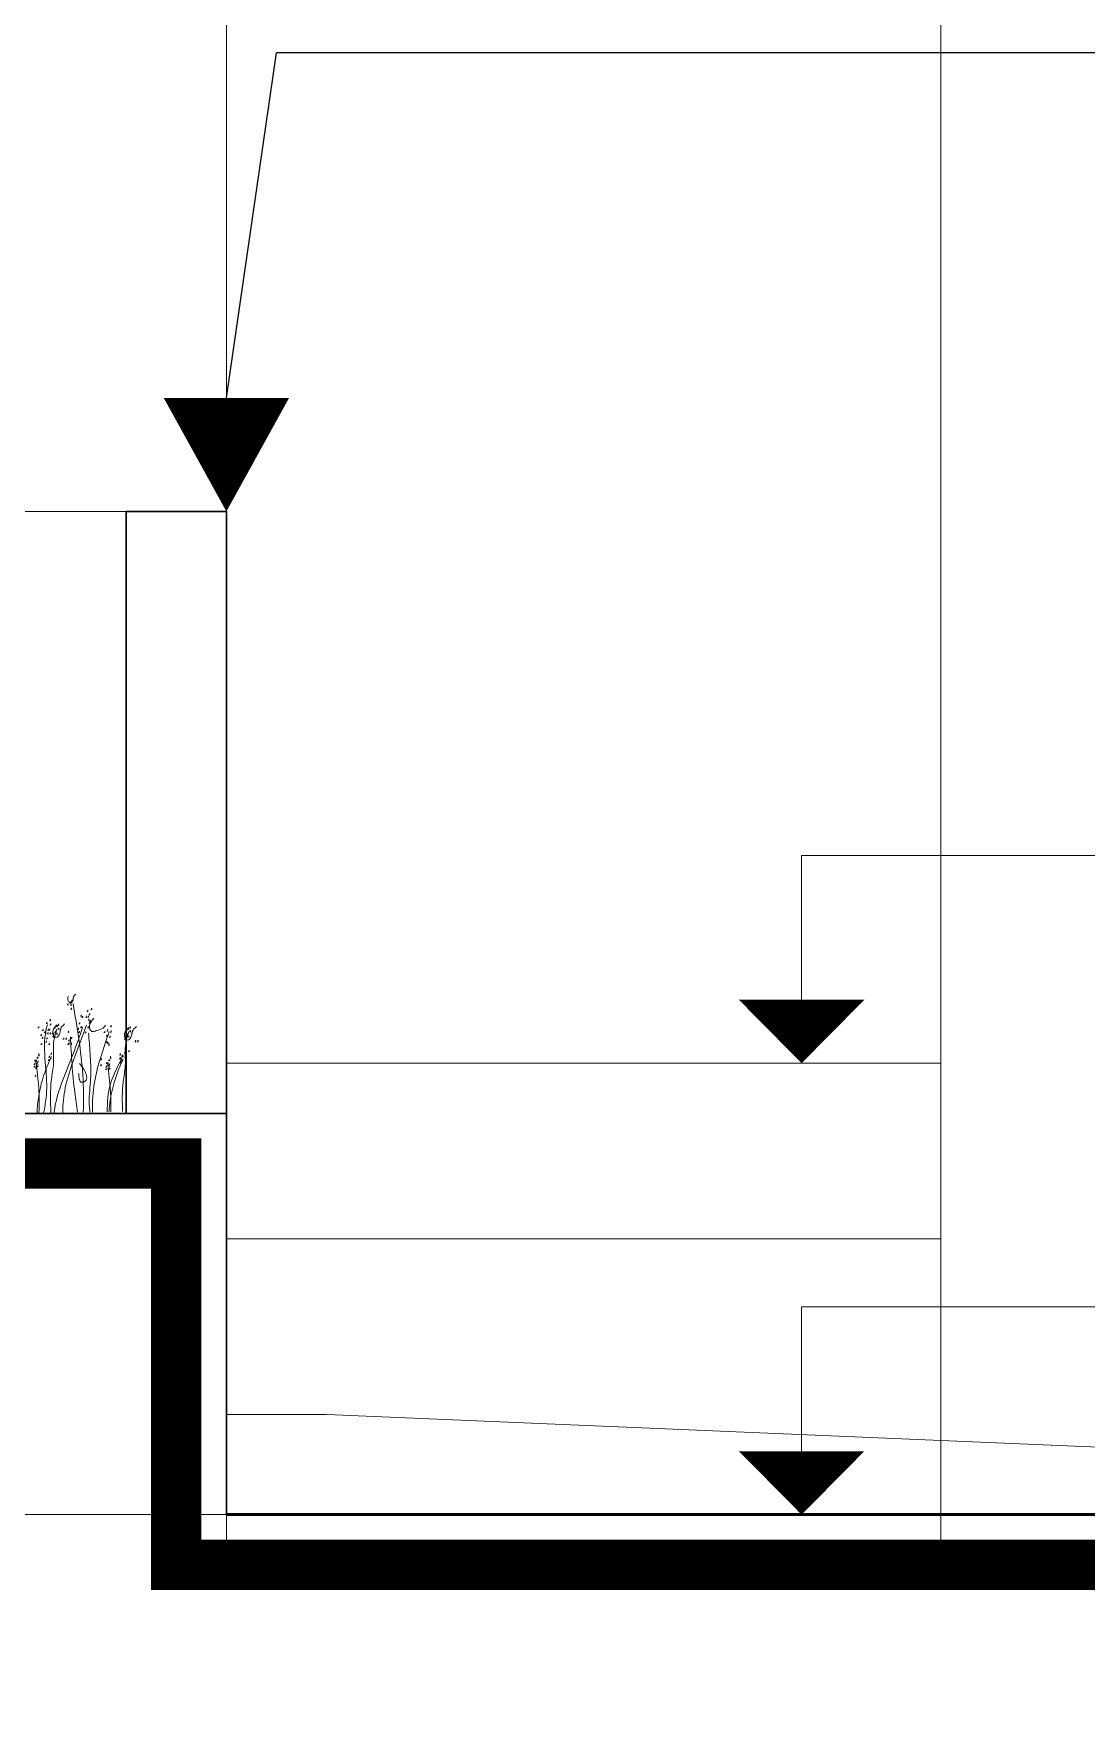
# Model space of a CAD drawing. Header units: metres. Extents: x 0 to 4415, y 1197 to 2590.
# Drawn here: x 1929.253 to 1931.352, y 1201.792 to 1205.141 of the extents above; entities that cross this region are included whole.
import ezdxf

# ---------------------------------------------------------------- set-up
doc = ezdxf.new("R2010")
doc.units = ezdxf.units.M
doc.linetypes.add('CACHE2', pattern=[4.7625, 3.175, -1.5875])
for name, color, linetype, lineweight in [('00-MUR', 7, 'Continuous', 30), ('00-Niveau', 2, 'Continuous', 9), ('caché', 20, 'CACHE2', 13), ('mur', 7, 'Continuous', 50), ('vue', 7, 'Continuous', 5)]:
    doc.layers.add(name, color=color, linetype=linetype, lineweight=lineweight)
doc.layers.add('A_VEGETATION', color=7, linetype='Continuous', lineweight=9, true_color=0x009900)

# ---------------------------------------------------------------- blocks, each defined once
blk = doc.blocks.new('Arbustes 1_coupes')
at = {"flags": 128}
for points in [[(23.952, 5.42), (23.959, 5.359), (23.908, 5.368), (23.952, 5.377), (23.959, 5.438)], [(24.102, 5.509), (24.109, 5.448), (24.058, 5.456), (24.102, 5.465), (24.109, 5.526)], [(24.112, 5.403), (24.119, 5.342), (24.067, 5.351), (24.112, 5.359), (24.119, 5.42)], [(24.128, 5.2), (24.135, 5.139), (24.084, 5.148), (24.128, 5.156), (24.135, 5.217)], [(24.156, 5.606), (24.163, 5.545), (24.112, 5.553), (24.156, 5.562), (24.163, 5.623)], [(25.16, 5.182), (25.167, 5.122), (25.115, 5.13), (25.16, 5.139), (25.167, 5.2)], [(22.473, 4.262), (22.48, 4.201), (22.429, 4.21), (22.473, 4.219), (22.48, 4.28)], [(22.886, 4.48), (22.893, 4.419), (22.841, 4.427), (22.886, 4.436), (22.893, 4.497)], [(23.055, 4.625), (23.062, 4.564), (23.01, 4.572), (23.055, 4.581), (23.062, 4.642)], [(23.078, 4.407), (23.085, 4.346), (23.033, 4.355), (23.078, 4.364), (23.085, 4.425)], [(23.399, 4.32), (23.406, 4.259), (23.355, 4.268), (23.399, 4.277), (23.406, 4.338)], [(23.476, 4.391), (23.484, 4.33), (23.432, 4.339), (23.476, 4.348), (23.484, 4.409)], [(24.543, 4.461), (24.55, 4.4), (24.498, 4.409), (24.543, 4.417), (24.55, 4.478)], [(24.632, 4.848), (24.639, 4.787), (24.588, 4.796), (24.632, 4.804), (24.639, 4.865)], [(24.632, 4.268), (24.639, 4.207), (24.588, 4.216), (24.632, 4.225), (24.639, 4.285)], [(24.702, 4.778), (24.709, 4.717), (24.658, 4.726), (24.702, 4.735), (24.709, 4.796)], [(24.895, 4.796), (24.902, 4.735), (24.85, 4.743), (24.895, 4.752), (24.902, 4.813)], [(24.965, 5.094), (24.972, 5.033), (24.92, 5.042), (24.965, 5.051), (24.972, 5.111)], [(25, 4.796), (25.007, 4.735), (24.956, 4.743), (25, 4.752), (25.007, 4.813)], [(25.019, 4.638), (25.026, 4.577), (24.974, 4.585), (25.019, 4.594), (25.026, 4.655)], [(25.054, 4.919), (25.061, 4.858), (25.009, 4.867), (25.054, 4.875), (25.061, 4.936)], [(25.054, 4.497), (25.061, 4.436), (25.009, 4.445), (25.054, 4.454), (25.061, 4.514)], [(25.089, 4.584), (25.096, 4.523), (25.045, 4.532), (25.089, 4.541), (25.096, 4.601)], [(26.146, 4.32), (26.153, 4.259), (26.102, 4.268), (26.146, 4.277), (26.153, 4.338)], [(22.595, 3.877), (22.602, 3.816), (22.551, 3.825), (22.595, 3.833), (22.602, 3.894)], [(22.619, 3.417), (22.626, 3.357), (22.574, 3.365), (22.619, 3.374), (22.626, 3.435)], [(22.668, 3.732), (22.675, 3.671), (22.623, 3.68), (22.668, 3.688), (22.675, 3.749)], [(22.691, 4.117), (22.698, 4.057), (22.647, 4.065), (22.691, 4.074), (22.698, 4.135)], [(22.787, 4.022), (22.794, 3.961), (22.743, 3.97), (22.787, 3.978), (22.794, 4.039)], [(22.86, 3.538), (22.867, 3.477), (22.815, 3.486), (22.86, 3.494), (22.867, 3.555)], [(22.886, 3.707), (22.893, 3.646), (22.841, 3.655), (22.886, 3.664), (22.893, 3.725)], [(22.933, 3.949), (22.94, 3.888), (22.888, 3.897), (22.933, 3.906), (22.94, 3.967)], [(22.958, 4.142), (22.965, 4.081), (22.914, 4.09), (22.958, 4.099), (22.965, 4.159)], [(23.005, 3.417), (23.012, 3.357), (22.961, 3.365), (23.005, 3.374), (23.012, 3.435)], [(23.031, 4.142), (23.038, 4.081), (22.987, 4.09), (23.031, 4.099), (23.038, 4.159)], [(23.055, 3.949), (23.062, 3.888), (23.01, 3.897), (23.055, 3.906), (23.062, 3.967)], [(23.174, 3.949), (23.181, 3.888), (23.13, 3.897), (23.174, 3.906), (23.181, 3.967)], [(23.214, 3.819), (23.221, 3.758), (23.169, 3.767), (23.214, 3.775), (23.221, 3.836)], [(23.223, 3.925), (23.23, 3.864), (23.179, 3.872), (23.223, 3.881), (23.23, 3.942)], [(23.258, 3.775), (23.266, 3.715), (23.214, 3.723), (23.258, 3.732), (23.266, 3.793)], [(23.294, 4.251), (23.301, 4.19), (23.249, 4.199), (23.294, 4.207), (23.301, 4.268)], [(23.319, 4.03), (23.326, 3.97), (23.275, 3.978), (23.319, 3.987), (23.326, 4.048)], [(23.399, 3.933), (23.406, 3.872), (23.355, 3.881), (23.399, 3.89), (23.406, 3.951)], [(23.476, 4.197), (23.484, 4.136), (23.432, 4.145), (23.476, 4.154), (23.484, 4.214)], [(23.584, 4.18), (23.591, 4.119), (23.54, 4.128), (23.584, 4.136), (23.591, 4.197)], [(23.741, 3.687), (23.748, 3.626), (23.697, 3.635), (23.741, 3.644), (23.748, 3.704)], [(23.866, 3.687), (23.873, 3.626), (23.821, 3.635), (23.866, 3.644), (23.873, 3.704)], [(23.971, 3.415), (23.978, 3.354), (23.927, 3.362), (23.971, 3.371), (23.978, 3.432)], [(23.987, 4.03), (23.995, 3.97), (23.943, 3.978), (23.987, 3.987), (23.995, 4.048)], [(24.006, 3.59), (24.013, 3.529), (23.962, 3.538), (24.006, 3.546), (24.013, 3.607)], [(24.006, 3.441), (24.013, 3.38), (23.962, 3.388), (24.006, 3.397), (24.013, 3.458)], [(24.128, 3.423), (24.135, 3.362), (24.084, 3.371), (24.128, 3.38), (24.135, 3.441)], [(24.138, 3.722), (24.145, 3.661), (24.093, 3.67), (24.138, 3.678), (24.145, 3.739)], [(24.489, 4.18), (24.496, 4.119), (24.445, 4.128), (24.489, 4.136), (24.496, 4.197)], [(24.524, 4.022), (24.531, 3.961), (24.48, 3.97), (24.524, 3.978), (24.531, 4.039)], [(24.859, 4.004), (24.867, 3.943), (24.815, 3.952), (24.859, 3.961), (24.867, 4.022)], [(24.984, 4.251), (24.991, 4.19), (24.939, 4.199), (24.984, 4.207), (24.991, 4.268)], [(25.828, 4.022), (25.835, 3.961), (25.783, 3.97), (25.828, 3.978), (25.835, 4.039)], [(25.933, 3.828), (25.94, 3.767), (25.889, 3.775), (25.933, 3.784), (25.94, 3.845)], [(25.933, 3.512), (25.94, 3.451), (25.889, 3.459), (25.933, 3.468), (25.94, 3.529)], [(25.968, 4.091), (25.975, 4.03), (25.924, 4.039), (25.968, 4.048), (25.975, 4.109)], [(25.987, 3.458), (25.994, 3.397), (25.942, 3.406), (25.987, 3.415), (25.994, 3.475)], [(26.092, 3.775), (26.099, 3.715), (26.048, 3.723), (26.092, 3.732), (26.099, 3.793)], [(26.146, 4.039), (26.153, 3.978), (26.102, 3.987), (26.146, 3.996), (26.153, 4.057)], [(26.861, 3.677), (26.868, 3.616), (26.817, 3.625), (26.861, 3.633), (26.868, 3.694)], [(26.871, 3.783), (26.878, 3.722), (26.826, 3.73), (26.871, 3.739), (26.878, 3.8)], [(26.906, 3.633), (26.913, 3.572), (26.861, 3.581), (26.906, 3.59), (26.913, 3.651)], [(26.941, 4.109), (26.948, 4.048), (26.896, 4.057), (26.941, 4.065), (26.948, 4.126)], [(26.967, 3.888), (26.974, 3.828), (26.922, 3.836), (26.967, 3.845), (26.974, 3.906)], [(27.046, 4.178), (27.053, 4.117), (27.002, 4.126), (27.046, 4.135), (27.053, 4.196)], [(27.046, 3.791), (27.053, 3.73), (27.002, 3.739), (27.046, 3.748), (27.053, 3.809)], [(27.124, 4.249), (27.131, 4.188), (27.079, 4.197), (27.124, 4.206), (27.131, 4.267)], [(27.124, 4.055), (27.131, 3.994), (27.079, 4.003), (27.124, 4.012), (27.131, 4.072)], [(27.232, 4.038), (27.239, 3.977), (27.187, 3.985), (27.232, 3.994), (27.239, 4.055)], [(27.389, 3.545), (27.396, 3.484), (27.344, 3.493), (27.389, 3.501), (27.396, 3.562)], [(27.513, 3.545), (27.52, 3.484), (27.468, 3.493), (27.513, 3.501), (27.52, 3.562)], [(22.281, 2.578), (22.288, 2.518), (22.236, 2.526), (22.281, 2.535), (22.288, 2.596)], [(22.342, 2.561), (22.349, 2.5), (22.297, 2.509), (22.342, 2.518), (22.349, 2.578)], [(22.386, 2.675), (22.429, 2.667), (22.412, 2.736), (22.403, 2.702), (22.368, 2.667)], [(22.457, 2.816), (22.483, 2.781), (22.499, 2.79), (22.457, 2.799), (22.464, 2.896), (22.483, 2.842)], [(22.984, 2.604), (22.991, 2.544), (22.94, 2.552), (22.984, 2.561), (22.991, 2.622)], [(23.01, 2.762), (23.017, 2.702), (22.965, 2.71), (23.01, 2.719), (23.017, 2.78)], [(23.08, 2.71), (23.087, 2.649), (23.036, 2.658), (23.08, 2.667), (23.087, 2.728)], [(23.108, 2.922), (23.115, 2.861), (23.064, 2.87), (23.108, 2.878), (23.115, 2.939)], [(25.652, 2.631), (25.659, 2.57), (25.607, 2.578), (25.652, 2.587), (25.659, 2.648)], [(26.039, 3.37), (26.046, 3.309), (25.994, 3.317), (26.039, 3.326), (26.046, 3.387)], [(26.034, 2.533), (26.076, 2.525), (26.06, 2.594), (26.05, 2.56), (26.015, 2.525)], [(26.104, 2.674), (26.13, 2.639), (26.146, 2.648), (26.104, 2.657), (26.111, 2.754), (26.13, 2.7)], [(26.603, 2.675), (26.61, 2.615), (26.559, 2.623), (26.603, 2.632), (26.61, 2.693)], [(26.613, 2.877), (26.62, 2.816), (26.568, 2.825), (26.613, 2.833), (26.62, 2.894)], [(26.648, 2.693), (26.655, 2.632), (26.603, 2.641), (26.648, 2.649), (26.655, 2.71)], [(26.657, 2.62), (26.664, 2.56), (26.613, 2.568), (26.657, 2.577), (26.664, 2.638)], [(26.709, 2.816), (26.716, 2.755), (26.664, 2.764), (26.709, 2.773), (26.716, 2.833)], [(26.728, 2.568), (26.735, 2.507), (26.683, 2.516), (26.728, 2.525), (26.735, 2.586)], [(26.756, 2.78), (26.763, 2.719), (26.711, 2.728), (26.756, 2.736), (26.763, 2.797)], [(26.85, 2.957), (26.857, 2.896), (26.805, 2.904), (26.85, 2.913), (26.857, 2.974)], [(26.868, 2.728), (26.875, 2.667), (26.824, 2.675), (26.868, 2.684), (26.875, 2.745)], [(27.061, 3.054), (27.068, 2.993), (27.016, 3.002), (27.061, 3.01), (27.068, 3.071)], [(22.253, 2.403), (22.26, 2.342), (22.208, 2.351), (22.253, 2.36), (22.26, 2.42)], [(22.227, 2.254), (22.272, 2.218), (22.281, 2.262), (22.236, 2.244), (22.211, 2.209)], [(22.304, 1.799), (22.311, 1.738), (22.26, 1.747), (22.304, 1.755), (22.311, 1.816)], [(22.33, 2.21), (22.337, 2.149), (22.286, 2.158), (22.33, 2.167), (22.337, 2.228)], [(22.412, 2.349), (22.403, 2.412), (22.429, 2.535), (22.438, 2.5), (22.412, 2.455), (22.368, 2.438)], [(22.386, 2.235), (22.457, 2.28), (22.412, 2.297), (22.394, 2.244), (22.438, 2.244)], [(25.635, 2.332), (25.642, 2.271), (25.591, 2.28), (25.635, 2.289), (25.642, 2.349)], [(25.9, 2.261), (25.907, 2.2), (25.856, 2.209), (25.9, 2.218), (25.907, 2.278)], [(25.874, 2.112), (25.919, 2.076), (25.928, 2.12), (25.884, 2.102), (25.858, 2.067)], [(25.928, 2.436), (25.935, 2.376), (25.884, 2.384), (25.928, 2.393), (25.935, 2.454)], [(25.989, 2.419), (25.996, 2.358), (25.945, 2.367), (25.989, 2.376), (25.996, 2.436)], [(26.06, 2.207), (26.05, 2.27), (26.076, 2.393), (26.085, 2.358), (26.06, 2.313), (26.015, 2.296)], [(26.034, 2.093), (26.104, 2.138), (26.06, 2.155), (26.041, 2.102), (26.085, 2.102)], [(26.632, 2.462), (26.639, 2.402), (26.587, 2.41), (26.632, 2.419), (26.639, 2.48)]]:
    blk.add_lwpolyline(points, dxfattribs=at)
for points in [[(23.971, 5.823), (23.985, 5.551), (24.126, 5.491), (24.21, 5.585), (24.222, 5.739), (24.351, 5.917)], [(23.38, 4.355), (23.273, 4.225), (23.202, 3.846), (23.333, 3.716), (23.535, 3.941), (23.582, 4.165), (23.784, 4.403)], [(25.263, 4.687), (25.061, 4.367), (25.049, 4.19), (25.169, 4.023), (25.394, 4.059), (25.736, 4.19), (25.856, 4.332)], [(27.028, 4.213), (26.92, 4.083), (26.85, 3.704), (26.981, 3.574), (27.182, 3.799), (27.229, 4.023), (27.431, 4.261)], [(24.487, 1.883), (24.513, 1.665), (24.609, 1.448), (24.827, 1.496), (24.801, 2.003), (24.536, 2.39)]]:
    blk.add_spline(points, degree=3)
for points, knots in [([(24.722, -0.086), (24.742, 0.545), (24.732, 2.405), (24.419, 4.239), (24.213, 5.451)], [0.587601, 0.587601, 0.587601, 0.587601, 1.060659, 1.979923, 1.979923, 1.979923, 1.979923]), ([(22.707, -0.105), (22.756, 0.144), (22.892, 0.852), (22.849, 2.134), (22.688, 3.385), (22.857, 4.147), (22.905, 4.364)], [0.619473, 0.619473, 0.619473, 0.619473, 0.809449, 1.159779, 1.576588, 1.74244, 1.74244, 1.74244, 1.74244]), ([(23.677, -0.096), (23.688, 0.326), (23.763, 1.218), (24.268, 2.685), (24.66, 3.735), (24.888, 4.345)], [0.563885, 0.563885, 0.563885, 0.563885, 0.879234, 1.231775, 1.720834, 1.720834, 1.720834, 1.720834]), ([(23.075, -0.102), (23.061, 0.464), (23.022, 1.304), (23.278, 2.509), (23.149, 3.391), (23.337, 3.958), (23.401, 4.155)], [0.556787, 0.556787, 0.556787, 0.556787, 0.980125, 1.184429, 1.47469, 1.628633, 1.628633, 1.628633, 1.628633]), ([(23.237, -0.1), (23.246, -0.031), (23.398, 0.995), (24.065, 2.413), (24.543, 3.786), (24.7, 4.236)], [0.568199, 0.568199, 0.568199, 0.568199, 0.620996, 1.355238, 1.713875, 1.713875, 1.713875, 1.713875]), ([(24.43, -0.089), (24.391, 0.246), (24.186, 1.542), (24.124, 2.811), (24.079, 3.751)], [0.5834025, 0.5834025, 0.5834025, 0.5834025, 0.8321355, 1.542813, 1.542813, 1.542813, 1.542813]), ([(24.995, 3.939), (25.025, 3.589), (25.087, 2.852), (25.131, 1.877), (25.049, 1.04), (25.005, 0.489), (25.046, 0.102), (25.056, -0.039), (25.059, -0.083)], [0, 0, 0, 0, 0.263817, 0.554442, 0.730305, 0.892375, 0.973782, 1.010806, 1.010806, 1.010806, 1.010806]), ([(26.05, 3.993), (25.746, 3.145), (25.274, 1.824), (25.174, 0.449), (25.186, -0.073), (25.186, -0.081)], [0, 0, 0, 0, 0.66825, 1.040569, 1.046614, 1.046614, 1.046614, 1.046614]), ([(26.718, -0.064), (26.704, 0.442), (26.682, 1.221), (26.926, 2.367), (26.796, 3.249), (26.984, 3.816), (27.049, 4.013)], [0.601503, 0.601503, 0.601503, 0.601503, 0.980125, 1.184429, 1.47469, 1.628633, 1.628633, 1.628633, 1.628633]), ([(22.372, -0.108), (22.378, 0.036), (22.429, 0.742), (22.65, 1.718), (22.992, 2.492), (23.106, 2.751)], [0.5585808, 0.5585808, 0.5585808, 0.5585808, 0.6661195, 1.0883514, 1.3002657, 1.3002657, 1.3002657, 1.3002657]), ([(25.944, -0.073), (25.936, 0.412), (26.005, 1.374), (26.467, 2.221), (26.697, 2.644)], [0.5905888, 0.5905888, 0.5905888, 0.5905888, 0.9488556, 1.3050598, 1.3050598, 1.3050598, 1.3050598]), ([(26.029, -0.072), (26.034, 0.012), (26.09, 0.659), (26.297, 1.576), (26.639, 2.35), (26.753, 2.609)], [0.6030171, 0.6030171, 0.6030171, 0.6030171, 0.6661195, 1.0883514, 1.3002657, 1.3002657, 1.3002657, 1.3002657]), ([(22.466, -0.107), (22.488, 0.314), (22.48, 1.182), (22.375, 2.041), (22.321, 2.481)], [0.551892, 0.551892, 0.551892, 0.551892, 0.8681547, 1.2006627, 1.2006627, 1.2006627, 1.2006627]), ([(26.121, -0.071), (26.134, 0.291), (26.12, 1.099), (26.022, 1.899), (25.968, 2.339)], [0.5964257, 0.5964257, 0.5964257, 0.5964257, 0.8681547, 1.2006627, 1.2006627, 1.2006627, 1.2006627])]:
    blk.add_open_spline(points, degree=3, knots=knots)

msp = doc.modelspace()

# ---------------------------------------------------------------- linework, layer by layer
for p in [(1929.6376, 1204.4146), (1932.1896, 1205.1025)]:
    msp.add_line(p, (1929.7376, 1205.1025))
msp.add_lwpolyline([(1929.6376, 1204.4146, 0.25, 0, 0), (1929.6376, 1204.1882, 0, 0, 0)], format="xyseb")
msp.add_lwpolyline([(1929.6376, 1204.4146, 0.25, 0, 0), (1929.6376, 1204.1882, 0, 0, 0)], format="xyseb")
at = {"layer": '00-MUR'}
for p, q in [((1929.4376, 1204.1882), (1929.4376, 1202.9882)), ((1929.6376, 1204.1882), (1929.4376, 1204.1882)), ((1929.4376, 1204.1882), (1929.4376, 1202.9882)), ((1929.6376, 1202.1882), (1929.6376, 1204.1882))]:
    msp.add_line(p, q, dxfattribs=at)
msp.add_lwpolyline([(1910.4123, 1199.7382), (1926.3123, 1199.7382), (1926.3123, 1202.9882), (1929.6376, 1202.9882), (1929.6376, 1202.1882), (1932.0497, 1202.1882)], dxfattribs=at)
at = {"layer": '00-MUR', "const_width": 0.1}
msp.add_lwpolyline([(1893.2052, 1202.0882), (1893.3052, 1202.0882), (1893.3052, 1202.8882), (1896.0123, 1202.8882), (1896.0123, 1199.6382), (1907.9623, 1199.6382), (1907.9623, 1198.2882), (1910.5123, 1198.2882), (1910.5123, 1199.6382), (1926.4123, 1199.6382), (1926.4123, 1202.8882), (1929.5376, 1202.8882), (1929.5376, 1202.0882), (1932.0497, 1202.0882)], dxfattribs=at)
at = {"layer": '00-Niveau'}
for p, q in [((1930.7842, 1203.0882), (1930.7842, 1203.5025)), ((1930.7842, 1203.5025), (1932.984, 1203.5025)), ((1930.7842, 1202.1882), (1930.7842, 1202.6025)), ((1930.7842, 1202.6025), (1932.984, 1202.6025))]:
    msp.add_line(p, q, dxfattribs=at)
for points in [[(1930.7842, 1203.2146, 0.25, 0, 0), (1930.7842, 1203.0882, 0, 0, 0)], [(1930.7842, 1203.2146, 0.25, 0, 0), (1930.7842, 1203.0882, 0, 0, 0)], [(1930.7842, 1202.3146, 0.25, 0, 0), (1930.7842, 1202.1882, 0, 0, 0)]]:
    msp.add_lwpolyline(points, format="xyseb", dxfattribs=at)
at = {"layer": 'caché', "linetype": 'CACHE2'}
for p, q in [((1929.6376, 1202.0701), (1929.6376, 1214.7487)), ((1931.0617, 1202.0701), (1931.0617, 1214.7487)), ((1929.6376, 1203.0882), (1931.0617, 1203.0882)), ((1929.6376, 1202.7382), (1931.0617, 1202.7382)), ((1893.2052, 1202.1882), (1929.6376, 1202.1882))]:
    msp.add_line(p, q, dxfattribs=at)
for points in [[(1914.4362, 1200.0882), (1925.6127, 1201.9882), (1929.6377, 1202.3882)], [(1929.6377, 1202.3882), (1929.8377, 1202.3882), (1934.5432, 1202.1882)]]:
    msp.add_lwpolyline(points, dxfattribs=at)
at = {"layer": 'mur'}
msp.add_line((1929.6376, 1202.1882), (1934.5432, 1202.1882), dxfattribs=at)
at = {"layer": 'vue'}
msp.add_line((1929.6376, 1204.1882), (1925.6123, 1204.1882), dxfattribs=at)

# ---------------------------------------------------------------- block references
at = {"layer": 'A_VEGETATION', "color": 86, "true_color": 0x1b6b00, "xscale": 0.03920000000000341, "yscale": 0.03920000000000341, "zscale": 0.03920000000000341, "rotation": 0.1380011812737671}
msp.add_blockref('Arbustes 1_coupes', (1928.3832, 1202.9916), dxfattribs=at)

doc.saveas('drawing.dxf')
